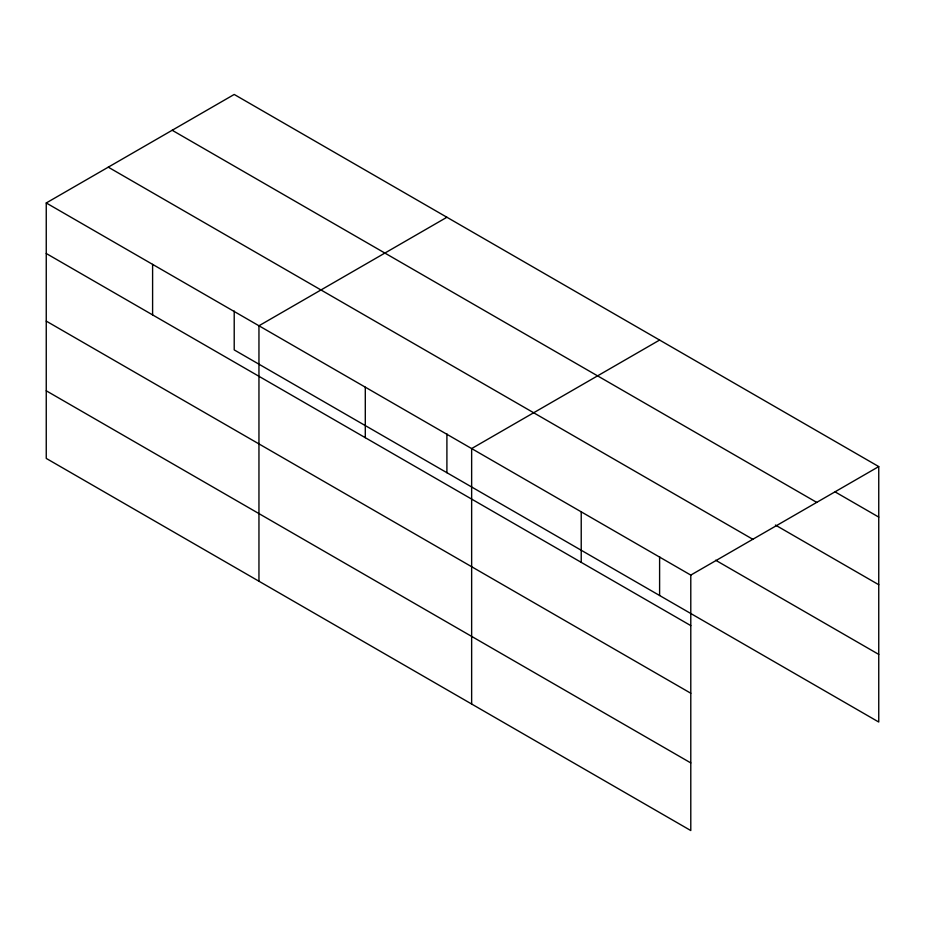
<?xml version="1.0" encoding="UTF-8"?>
<svg xmlns="http://www.w3.org/2000/svg" width="925" height="925" viewBox="0 0 925 925"><rect width="100%" height="100%" fill="white"/><g stroke="black" fill="none" stroke-linecap="round" stroke-linejoin="round"><path stroke-width="1.39" d="M690.79 693.241L690.79 575.096L46.25 202.968L46.25 458.418L690.79 830.546L690.79 693.241L46.25 321.114M234.21 311.054L234.21 349.904L878.75 722.032L878.75 466.582L234.21 94.454L46.25 202.968M446.902 217.259L258.954 325.773L258.954 581.224M659.606 340.053L471.646 448.567L471.646 704.029M690.79 575.096L878.75 466.582M835.171 491.938L878.75 517.098M172.177 130.263L816.729 502.391M775.404 525.053L878.75 584.727M108.271 167.159L752.823 539.287M715.638 560.226L878.75 654.403M46.25 253.496L690.79 625.612M46.25 390.789L690.79 762.917M659.606 556.653L659.606 595.503M581.224 511.837L581.224 562.354M446.902 433.86L446.902 472.71M365.294 387.17L365.294 437.687M152.602 264.377L152.602 314.893"/></g></svg>
